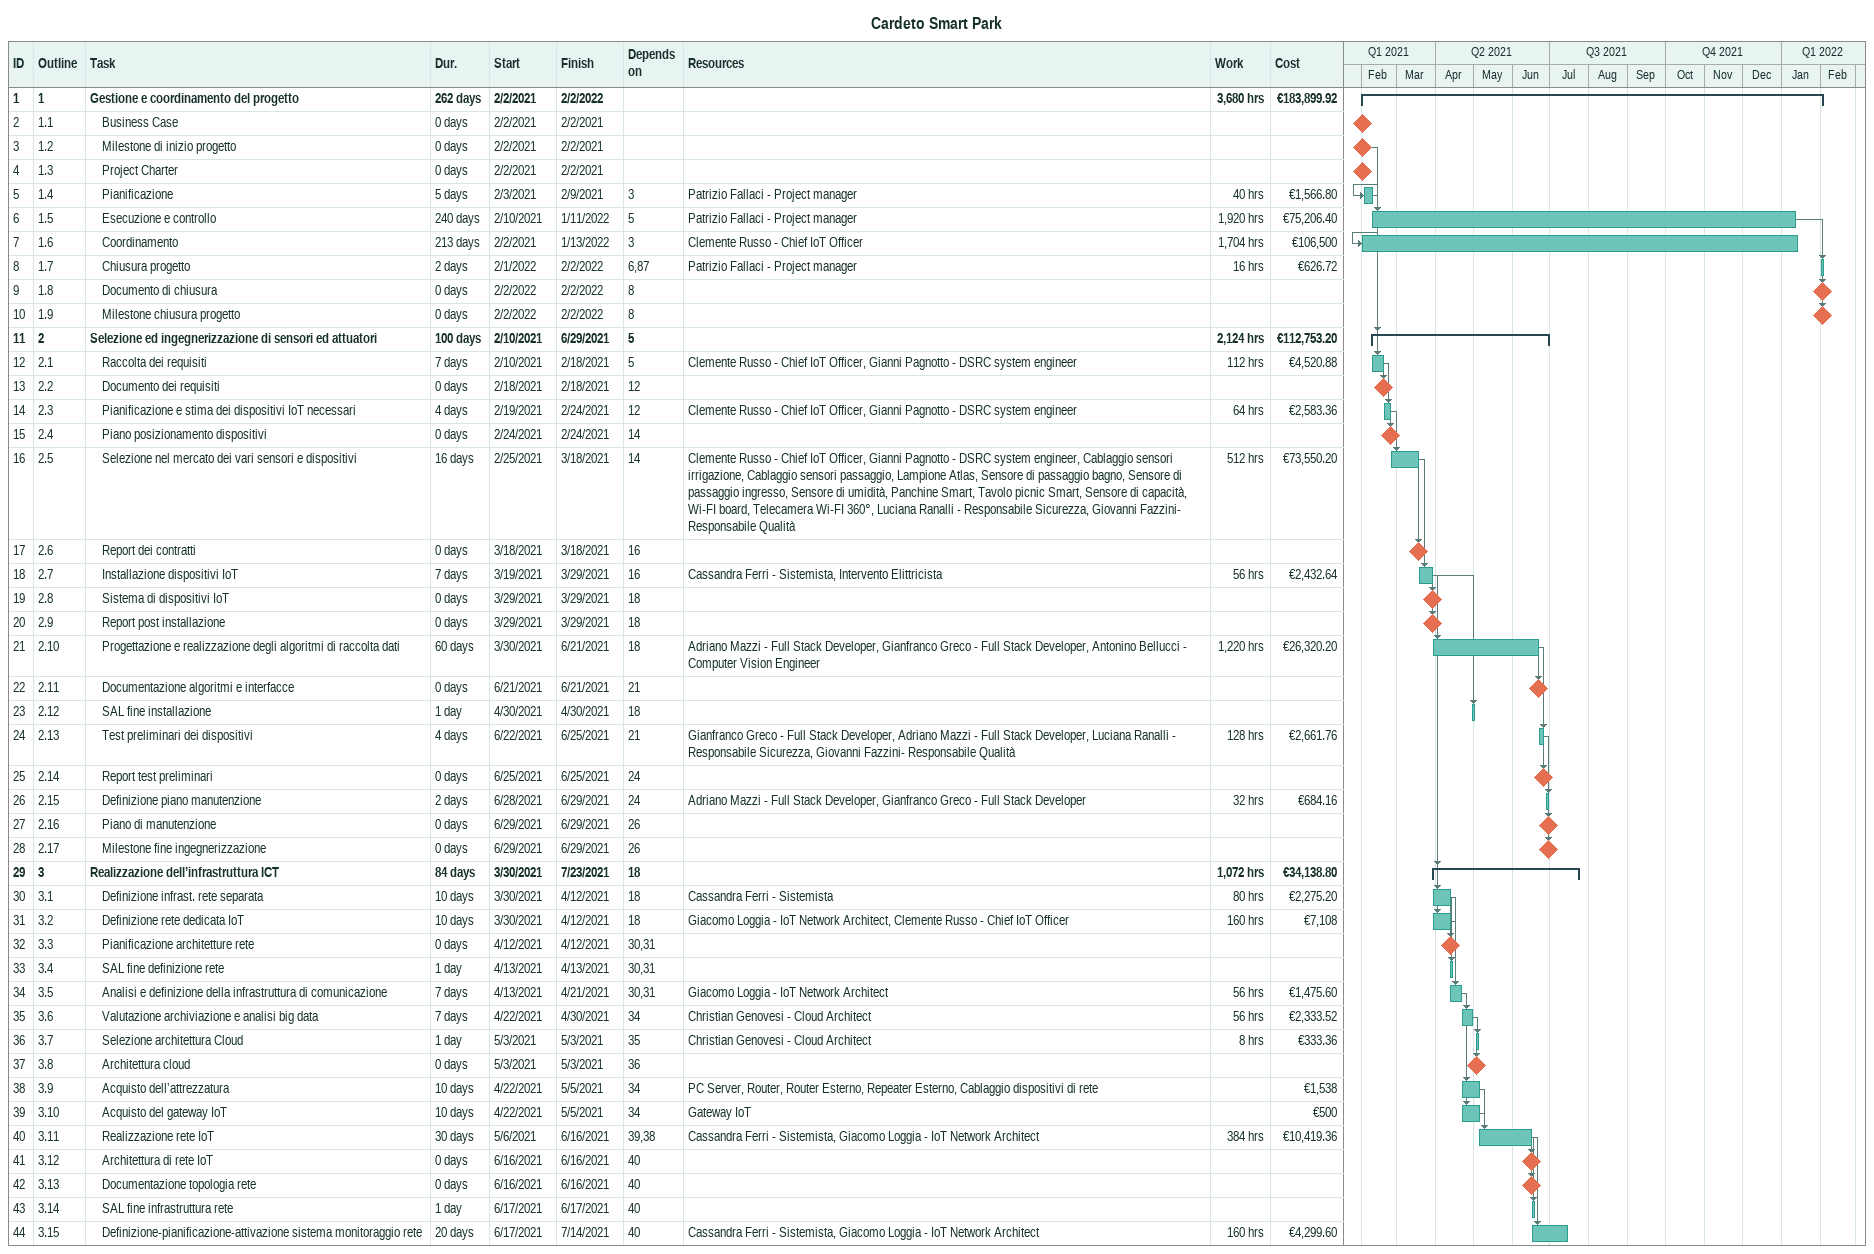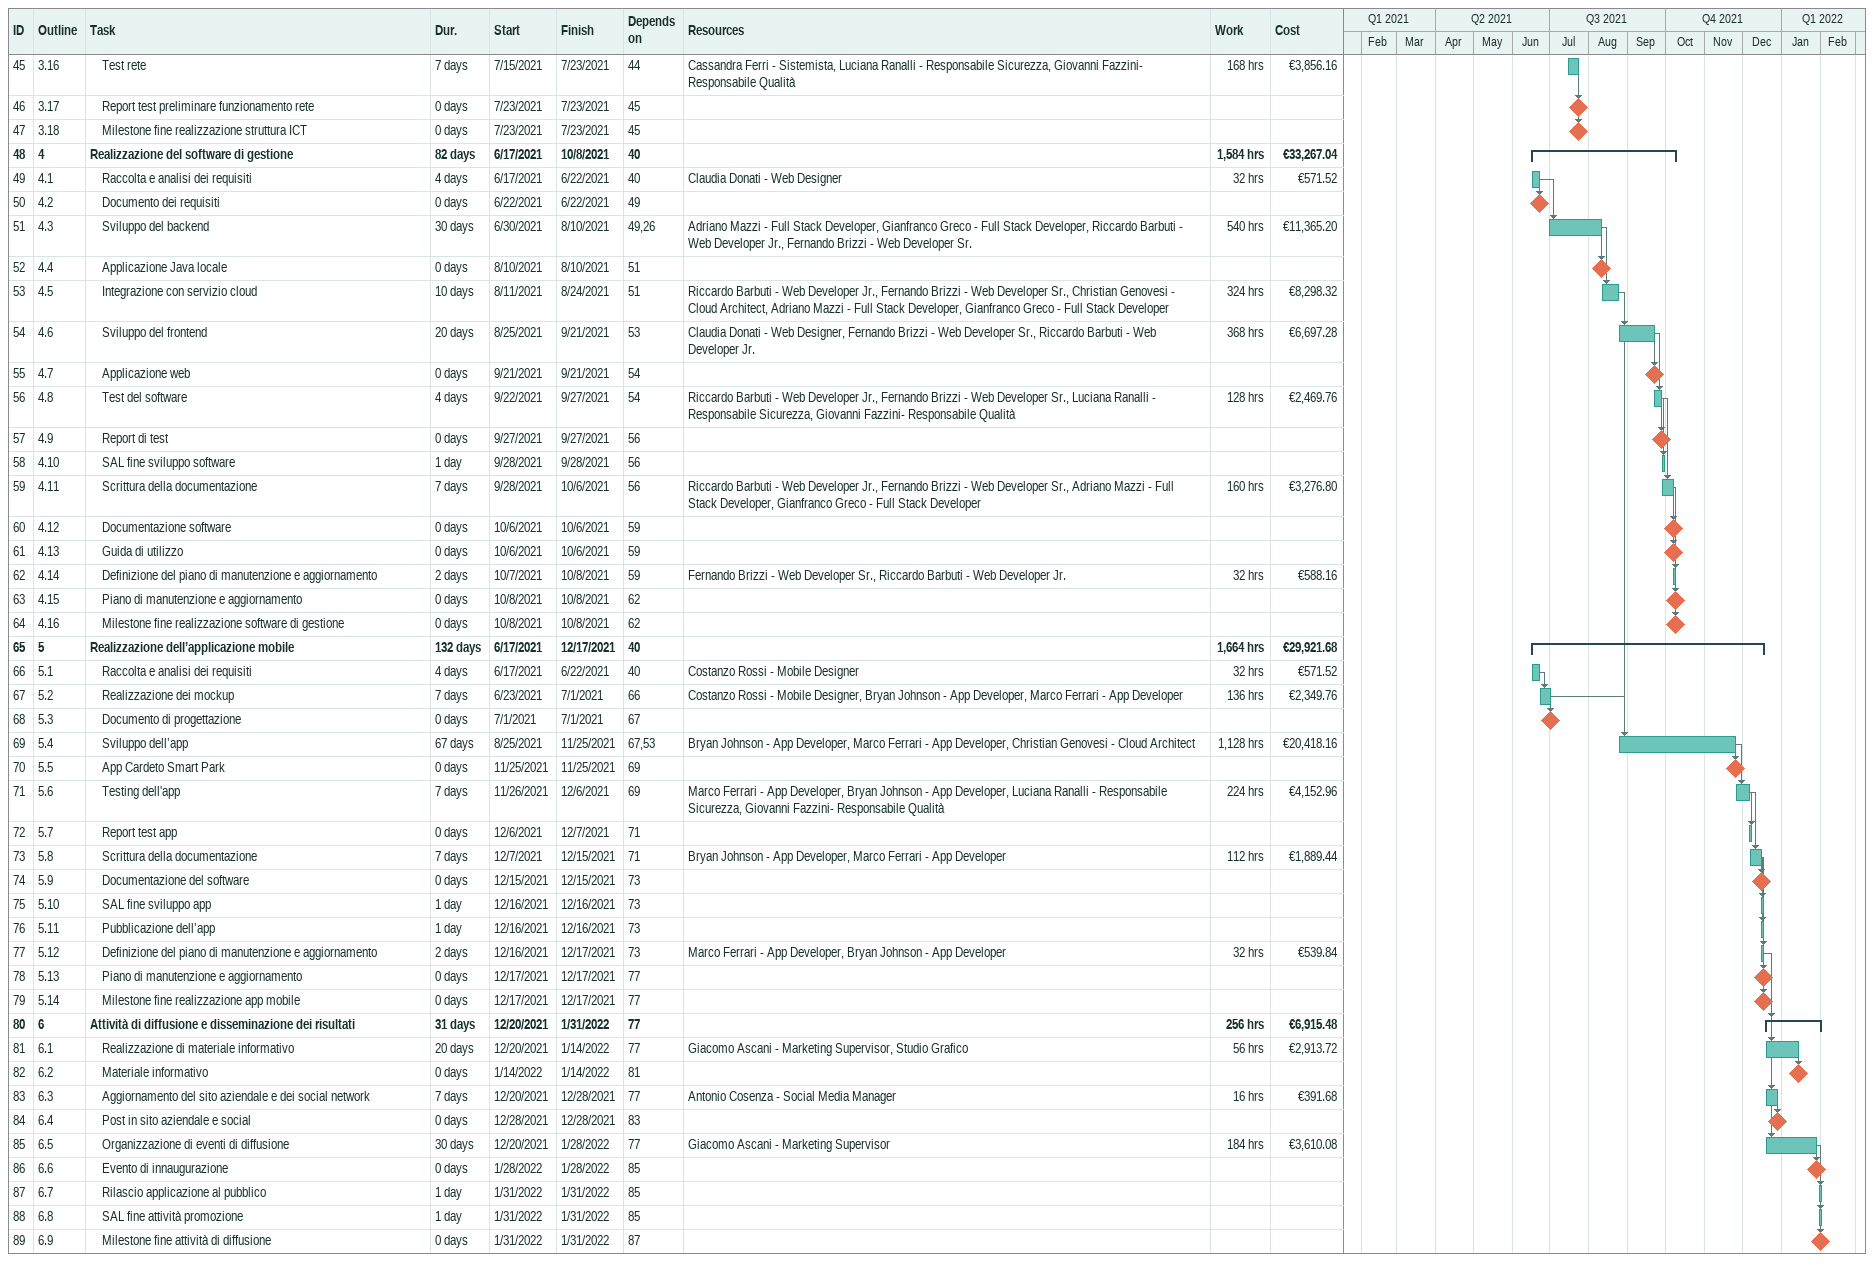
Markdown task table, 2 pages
Cardeto Smart Park

| ID | WBS | Task | Duration | Start | Finish | Predecessors | Resources | Work (h) | Cost (€) |
|---|---|---|---|---|---|---|---|---|---|
| 1 | 1 | **Gestione e coordinamento del progetto** | 262d | 2021-02-02 | 2022-02-02 |  |  | 3680 | 183899.92 |
| 2 | 1.1 | Business Case | 0d | 2021-02-02 | 2021-02-02 |  |  |  |  |
| 3 | 1.2 | Milestone di inizio progetto | 0d | 2021-02-02 | 2021-02-02 |  |  |  |  |
| 4 | 1.3 | Project Charter | 0d | 2021-02-02 | 2021-02-02 |  |  |  |  |
| 5 | 1.4 | Pianificazione | 5d | 2021-02-03 | 2021-02-09 | 3 | Patrizio Fallaci - Project manager | 40 | 1566.80 |
| 6 | 1.5 | Esecuzione e controllo | 240d | 2021-02-10 | 2022-01-11 | 5 | Patrizio Fallaci - Project manager | 1920 | 75206.40 |
| 7 | 1.6 | Coordinamento | 213d | 2021-02-02 | 2022-01-13 | 3 | Clemente Russo - Chief IoT Officer | 1704 | 106500 |
| 8 | 1.7 | Chiusura progetto | 2d | 2022-02-01 | 2022-02-02 | 6, 87 | Patrizio Fallaci - Project manager | 16 | 626.72 |
| 9 | 1.8 | Documento di chiusura | 0d | 2022-02-02 | 2022-02-02 | 8 |  |  |  |
| 10 | 1.9 | Milestone chiusura progetto | 0d | 2022-02-02 | 2022-02-02 | 8 |  |  |  |
| 11 | 2 | **Selezione ed ingegnerizzazione di sensori ed attuatori** | 100d | 2021-02-10 | 2021-06-29 | 5 |  | 2124 | 112753.20 |
| 12 | 2.1 | Raccolta dei requisiti | 7d | 2021-02-10 | 2021-02-18 | 5 | Clemente Russo - Chief IoT Officer, Gianni Pagnotto - DSRC system engineer | 112 | 4520.88 |
| 13 | 2.2 | Documento dei requisiti | 0d | 2021-02-18 | 2021-02-18 | 12 |  |  |  |
| 14 | 2.3 | Pianificazione e stima dei dispositivi IoT necessari | 4d | 2021-02-19 | 2021-02-24 | 12 | Clemente Russo - Chief IoT Officer, Gianni Pagnotto - DSRC system engineer | 64 | 2583.36 |
| 15 | 2.4 | Piano posizionamento dispositivi | 0d | 2021-02-24 | 2021-02-24 | 14 |  |  |  |
| 16 | 2.5 | Selezione nel mercato dei vari sensori e dispositivi | 16d | 2021-02-25 | 2021-03-18 | 14 | Clemente Russo - Chief IoT Officer, Gianni Pagnotto - DSRC system engineer, Cablaggio sensori irrigazione, Cablaggio sensori passaggio, Lampione Atlas, Sensore di passaggio bagno, Sensore di passaggio ingresso, Sensore di umidità, Panchine Smart, Tavolo picnic Smart, Sensore di capacità, Wi-FI board, Telecamera Wi-FI 360°, Luciana Ranalli - Responsabile Sicurezza, Giovanni Fazzini- Responsabile Qualità | 512 | 73550.20 |
| 17 | 2.6 | Report dei contratti | 0d | 2021-03-18 | 2021-03-18 | 16 |  |  |  |
| 18 | 2.7 | Installazione dispositivi IoT | 7d | 2021-03-19 | 2021-03-29 | 16 | Cassandra Ferri - Sistemista, Intervento Elittricista | 56 | 2432.64 |
| 19 | 2.8 | Sistema di dispositivi IoT | 0d | 2021-03-29 | 2021-03-29 | 18 |  |  |  |
| 20 | 2.9 | Report post installazione | 0d | 2021-03-29 | 2021-03-29 | 18 |  |  |  |
| 21 | 2.10 | Progettazione e realizzazione degli algoritmi di raccolta dati | 60d | 2021-03-30 | 2021-06-21 | 18 | Adriano Mazzi - Full Stack Developer, Gianfranco Greco - Full Stack Developer, Antonino Bellucci - Computer Vision Engineer | 1220 | 26320.20 |
| 22 | 2.11 | Documentazione algoritmi e interfacce | 0d | 2021-06-21 | 2021-06-21 | 21 |  |  |  |
| 23 | 2.12 | SAL fine installazione | 1d | 2021-04-30 | 2021-04-30 | 18 |  |  |  |
| 24 | 2.13 | Test preliminari dei dispositivi | 4d | 2021-06-22 | 2021-06-25 | 21 | Gianfranco Greco - Full Stack Developer, Adriano Mazzi - Full Stack Developer, Luciana Ranalli - Responsabile Sicurezza, Giovanni Fazzini- Responsabile Qualità | 128 | 2661.76 |
| 25 | 2.14 | Report test preliminari | 0d | 2021-06-25 | 2021-06-25 | 24 |  |  |  |
| 26 | 2.15 | Definizione piano manutenzione | 2d | 2021-06-28 | 2021-06-29 | 24 | Adriano Mazzi - Full Stack Developer, Gianfranco Greco - Full Stack Developer | 32 | 684.16 |
| 27 | 2.16 | Piano di manutenzione | 0d | 2021-06-29 | 2021-06-29 | 26 |  |  |  |
| 28 | 2.17 | Milestone fine ingegnerizzazione | 0d | 2021-06-29 | 2021-06-29 | 26 |  |  |  |
| 29 | 3 | **Realizzazione dell’infrastruttura ICT** | 84d | 2021-03-30 | 2021-07-23 | 18 |  | 1072 | 34138.80 |
| 30 | 3.1 | Definizione infrast. rete separata | 10d | 2021-03-30 | 2021-04-12 | 18 | Cassandra Ferri - Sistemista | 80 | 2275.20 |
| 31 | 3.2 | Definizione rete dedicata IoT | 10d | 2021-03-30 | 2021-04-12 | 18 | Giacomo Loggia - IoT Network Architect, Clemente Russo - Chief IoT Officer | 160 | 7108 |
| 32 | 3.3 | Pianificazione architetture rete | 0d | 2021-04-12 | 2021-04-12 | 30, 31 |  |  |  |
| 33 | 3.4 | SAL fine definizione rete | 1d | 2021-04-13 | 2021-04-13 | 30, 31 |  |  |  |
| 34 | 3.5 | Analisi e definizione della infrastruttura di comunicazione | 7d | 2021-04-13 | 2021-04-21 | 30, 31 | Giacomo Loggia - IoT Network Architect | 56 | 1475.60 |
| 35 | 3.6 | Valutazione archiviazione e analisi big data | 7d | 2021-04-22 | 2021-04-30 | 34 | Christian Genovesi - Cloud Architect | 56 | 2333.52 |
| 36 | 3.7 | Selezione architettura Cloud | 1d | 2021-05-03 | 2021-05-03 | 35 | Christian Genovesi - Cloud Architect | 8 | 333.36 |
| 37 | 3.8 | Architettura cloud | 0d | 2021-05-03 | 2021-05-03 | 36 |  |  |  |
| 38 | 3.9 | Acquisto dell’attrezzatura | 10d | 2021-04-22 | 2021-05-05 | 34 | PC Server, Router, Router Esterno, Repeater Esterno, Cablaggio dispositivi di rete |  | 1538 |
| 39 | 3.10 | Acquisto del gateway IoT | 10d | 2021-04-22 | 2021-05-05 | 34 | Gateway IoT |  | 500 |
| 40 | 3.11 | Realizzazione rete IoT | 30d | 2021-05-06 | 2021-06-16 | 39, 38 | Cassandra Ferri - Sistemista, Giacomo Loggia - IoT Network Architect | 384 | 10419.36 |
| 41 | 3.12 | Architettura di rete IoT | 0d | 2021-06-16 | 2021-06-16 | 40 |  |  |  |
| 42 | 3.13 | Documentazione topologia rete | 0d | 2021-06-16 | 2021-06-16 | 40 |  |  |  |
| 43 | 3.14 | SAL fine infrastruttura rete | 1d | 2021-06-17 | 2021-06-17 | 40 |  |  |  |
| 44 | 3.15 | Definizione-pianificazione-attivazione sistema monitoraggio rete | 20d | 2021-06-17 | 2021-07-14 | 40 | Cassandra Ferri - Sistemista, Giacomo Loggia - IoT Network Architect | 160 | 4299.60 |
| 45 | 3.16 | Test rete | 7d | 2021-07-15 | 2021-07-23 | 44 | Cassandra Ferri - Sistemista, Luciana Ranalli - Responsabile Sicurezza, Giovanni Fazzini- Responsabile Qualità | 168 | 3856.16 |
| 46 | 3.17 | Report test preliminare funzionamento rete | 0d | 2021-07-23 | 2021-07-23 | 45 |  |  |  |
| 47 | 3.18 | Milestone fine realizzazione struttura ICT | 0d | 2021-07-23 | 2021-07-23 | 45 |  |  |  |
| 48 | 4 | **Realizzazione del software di gestione** | 82d | 2021-06-17 | 2021-10-08 | 40 |  | 1584 | 33267.04 |
| 49 | 4.1 | Raccolta e analisi dei requisiti | 4d | 2021-06-17 | 2021-06-22 | 40 | Claudia Donati - Web Designer | 32 | 571.52 |
| 50 | 4.2 | Documento dei requisiti | 0d | 2021-06-22 | 2021-06-22 | 49 |  |  |  |
| 51 | 4.3 | Sviluppo del backend | 30d | 2021-06-30 | 2021-08-10 | 49, 26 | Adriano Mazzi - Full Stack Developer, Gianfranco Greco - Full Stack Developer, Riccardo Barbuti - Web Developer Jr., Fernando Brizzi - Web Developer Sr. | 540 | 11365.20 |
| 52 | 4.4 | Applicazione Java locale | 0d | 2021-08-10 | 2021-08-10 | 51 |  |  |  |
| 53 | 4.5 | Integrazione con servizio cloud | 10d | 2021-08-11 | 2021-08-24 | 51 | Riccardo Barbuti - Web Developer Jr., Fernando Brizzi - Web Developer Sr., Christian Genovesi - Cloud Architect, Adriano Mazzi - Full Stack Developer, Gianfranco Greco - Full Stack Developer | 324 | 8298.32 |
| 54 | 4.6 | Sviluppo del frontend | 20d | 2021-08-25 | 2021-09-21 | 53 | Claudia Donati - Web Designer, Fernando Brizzi - Web Developer Sr., Riccardo Barbuti - Web Developer Jr. | 368 | 6697.28 |
| 55 | 4.7 | Applicazione web | 0d | 2021-09-21 | 2021-09-21 | 54 |  |  |  |
| 56 | 4.8 | Test del software | 4d | 2021-09-22 | 2021-09-27 | 54 | Riccardo Barbuti - Web Developer Jr., Fernando Brizzi - Web Developer Sr., Luciana Ranalli - Responsabile Sicurezza, Giovanni Fazzini- Responsabile Qualità | 128 | 2469.76 |
| 57 | 4.9 | Report di test | 0d | 2021-09-27 | 2021-09-27 | 56 |  |  |  |
| 58 | 4.10 | SAL fine sviluppo software | 1d | 2021-09-28 | 2021-09-28 | 56 |  |  |  |
| 59 | 4.11 | Scrittura della documentazione | 7d | 2021-09-28 | 2021-10-06 | 56 | Riccardo Barbuti - Web Developer Jr., Fernando Brizzi - Web Developer Sr., Adriano Mazzi - Full Stack Developer, Gianfranco Greco - Full Stack Developer | 160 | 3276.80 |
| 60 | 4.12 | Documentazione software | 0d | 2021-10-06 | 2021-10-06 | 59 |  |  |  |
| 61 | 4.13 | Guida di utilizzo | 0d | 2021-10-06 | 2021-10-06 | 59 |  |  |  |
| 62 | 4.14 | Definizione del piano di manutenzione e aggiornamento | 2d | 2021-10-07 | 2021-10-08 | 59 | Fernando Brizzi - Web Developer Sr., Riccardo Barbuti - Web Developer Jr. | 32 | 588.16 |
| 63 | 4.15 | Piano di manutenzione e aggiornamento | 0d | 2021-10-08 | 2021-10-08 | 62 |  |  |  |
| 64 | 4.16 | Milestone fine realizzazione software di gestione | 0d | 2021-10-08 | 2021-10-08 | 62 |  |  |  |
| 65 | 5 | **Realizzazione dell’applicazione mobile** | 132d | 2021-06-17 | 2021-12-17 | 40 |  | 1664 | 29921.68 |
| 66 | 5.1 | Raccolta e analisi dei requisiti | 4d | 2021-06-17 | 2021-06-22 | 40 | Costanzo Rossi - Mobile Designer | 32 | 571.52 |
| 67 | 5.2 | Realizzazione dei mockup | 7d | 2021-06-23 | 2021-07-01 | 66 | Costanzo Rossi - Mobile Designer, Bryan Johnson - App Developer, Marco Ferrari - App Developer | 136 | 2349.76 |
| 68 | 5.3 | Documento di progettazione | 0d | 2021-07-01 | 2021-07-01 | 67 |  |  |  |
| 69 | 5.4 | Sviluppo dell’app | 67d | 2021-08-25 | 2021-11-25 | 67, 53 | Bryan Johnson - App Developer, Marco Ferrari - App Developer, Christian Genovesi - Cloud Architect | 1128 | 20418.16 |
| 70 | 5.5 | App Cardeto Smart Park | 0d | 2021-11-25 | 2021-11-25 | 69 |  |  |  |
| 71 | 5.6 | Testing dell'app | 7d | 2021-11-26 | 2021-12-06 | 69 | Marco Ferrari - App Developer, Bryan Johnson - App Developer, Luciana Ranalli - Responsabile Sicurezza, Giovanni Fazzini- Responsabile Qualità | 224 | 4152.96 |
| 72 | 5.7 | Report test app | 0d | 2021-12-06 | 2021-12-07 | 71 |  |  |  |
| 73 | 5.8 | Scrittura della documentazione | 7d | 2021-12-07 | 2021-12-15 | 71 | Bryan Johnson - App Developer, Marco Ferrari - App Developer | 112 | 1889.44 |
| 74 | 5.9 | Documentazione del software | 0d | 2021-12-15 | 2021-12-15 | 73 |  |  |  |
| 75 | 5.10 | SAL fine sviluppo app | 1d | 2021-12-16 | 2021-12-16 | 73 |  |  |  |
| 76 | 5.11 | Pubblicazione dell’app | 1d | 2021-12-16 | 2021-12-16 | 73 |  |  |  |
| 77 | 5.12 | Definizione del piano di manutenzione e aggiornamento | 2d | 2021-12-16 | 2021-12-17 | 73 | Marco Ferrari - App Developer, Bryan Johnson - App Developer | 32 | 539.84 |
| 78 | 5.13 | Piano di manutenzione e aggiornamento | 0d | 2021-12-17 | 2021-12-17 | 77 |  |  |  |
| 79 | 5.14 | Milestone fine realizzazione app mobile | 0d | 2021-12-17 | 2021-12-17 | 77 |  |  |  |
| 80 | 6 | **Attività di diffusione e disseminazione dei risultati** | 31d | 2021-12-20 | 2022-01-31 | 77 |  | 256 | 6915.48 |
| 81 | 6.1 | Realizzazione di materiale informativo | 20d | 2021-12-20 | 2022-01-14 | 77 | Giacomo Ascani - Marketing Supervisor, Studio Grafico | 56 | 2913.72 |
| 82 | 6.2 | Materiale informativo | 0d | 2022-01-14 | 2022-01-14 | 81 |  |  |  |
| 83 | 6.3 | Aggiornamento del sito aziendale e dei social network | 7d | 2021-12-20 | 2021-12-28 | 77 | Antonio Cosenza - Social Media Manager | 16 | 391.68 |
| 84 | 6.4 | Post in sito aziendale e social | 0d | 2021-12-28 | 2021-12-28 | 83 |  |  |  |
| 85 | 6.5 | Organizzazione di eventi di diffusione | 30d | 2021-12-20 | 2022-01-28 | 77 | Giacomo Ascani - Marketing Supervisor | 184 | 3610.08 |
| 86 | 6.6 | Evento di innaugurazione | 0d | 2022-01-28 | 2022-01-28 | 85 |  |  |  |
| 87 | 6.7 | Rilascio applicazione al pubblico | 1d | 2022-01-31 | 2022-01-31 | 85 |  |  |  |
| 88 | 6.8 | SAL fine attività promozione | 1d | 2022-01-31 | 2022-01-31 | 85 |  |  |  |
| 89 | 6.9 | Milestone fine attività di diffusione | 0d | 2022-01-31 | 2022-01-31 | 87 |  |  |  |
